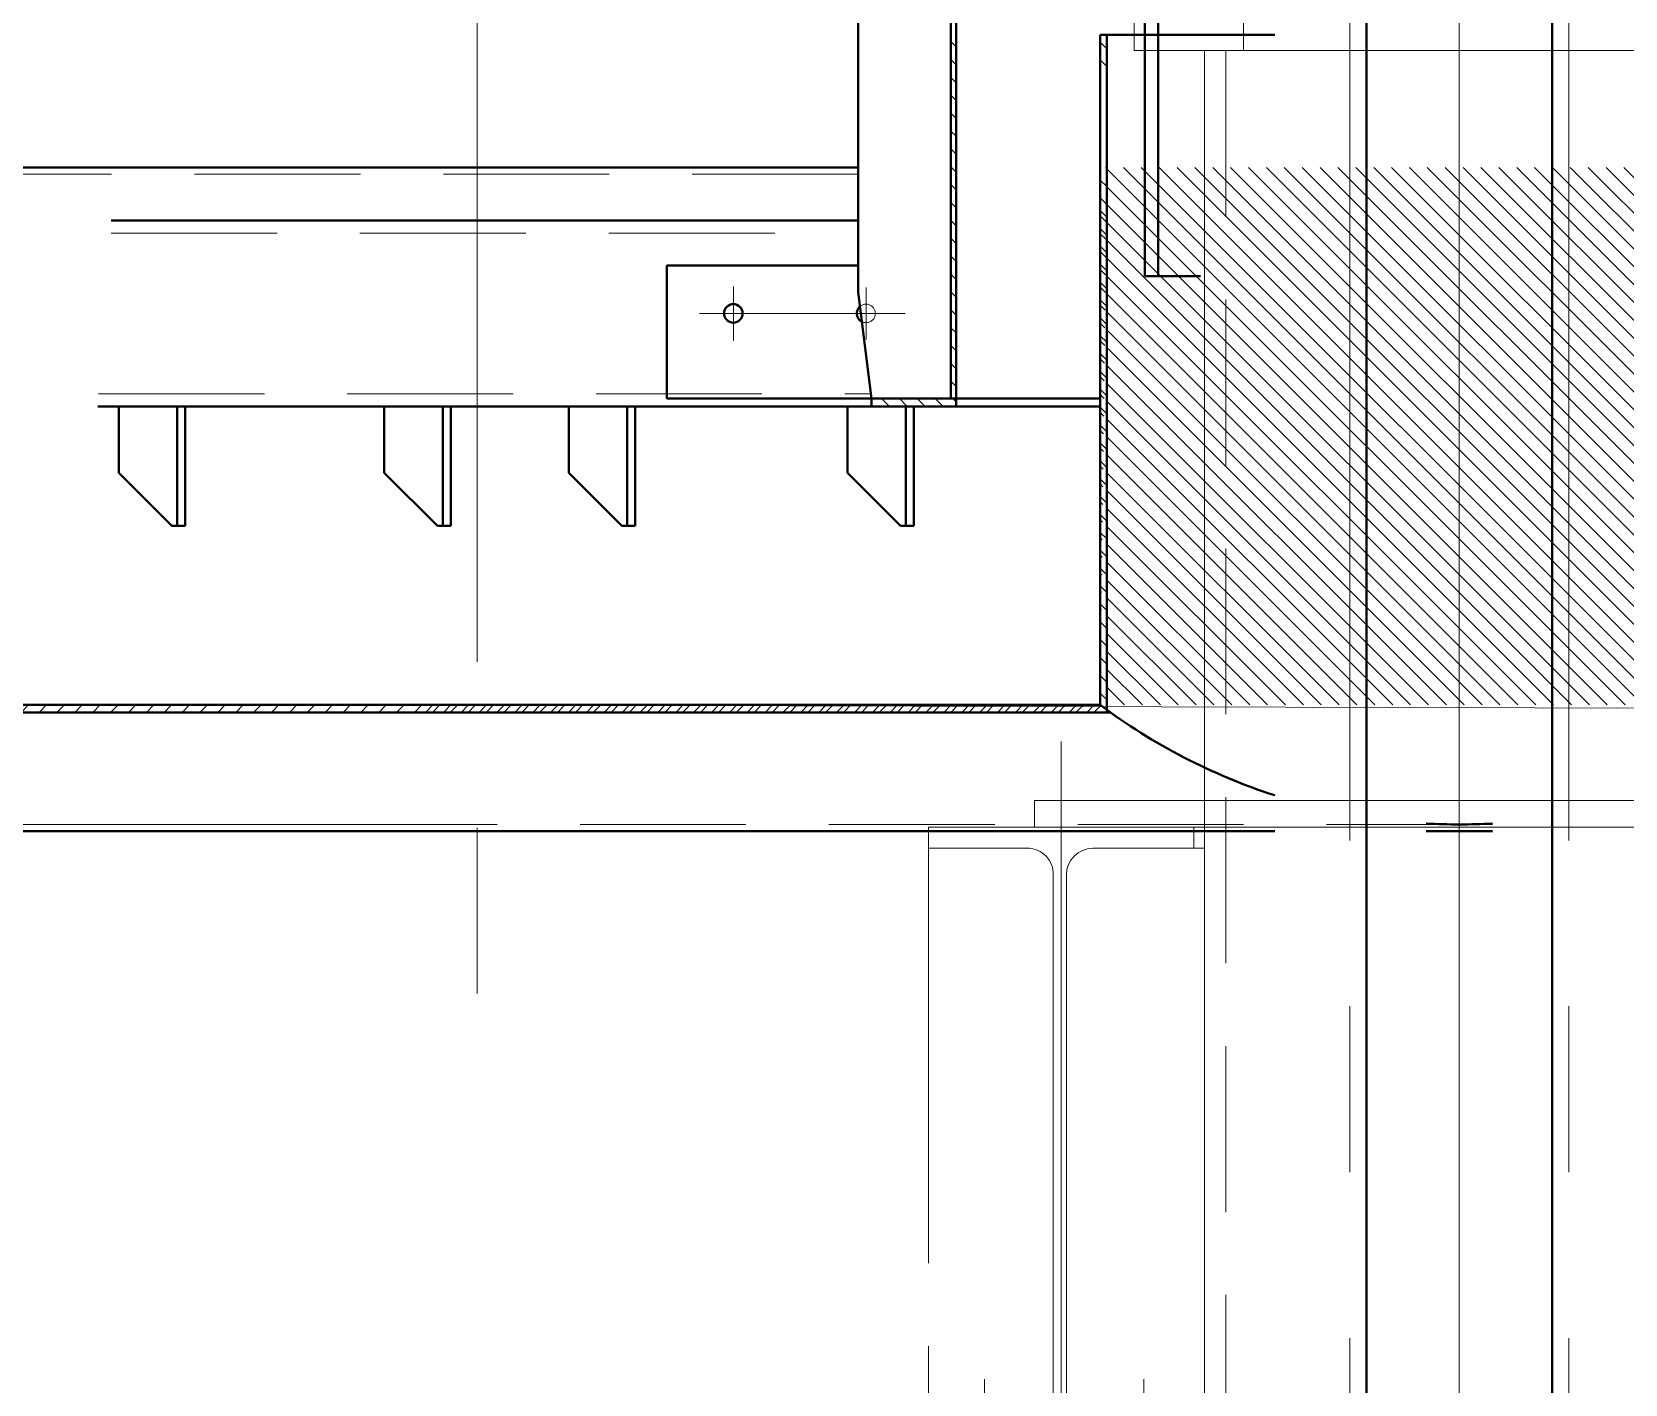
# Model space of a CAD drawing. Header units: millimetres. Extents: x 52110 to 400893, y -153728 to 31997.
# Drawn here: x 180162 to 181362, y -22699 to -21680 of the extents above; entities that cross this region are included whole.
import ezdxf

# ---------------------------------------------------------------- set-up
doc = ezdxf.new("R2010")
doc.units = ezdxf.units.MM
doc.header["$LTSCALE"] = 500
for name, pattern in [('CENTER', [2, 1.25, -0.25, 0.25, -0.25]), ('DASHED', [0.75, 0.5, -0.25]), ('DASHED2', [0.375, 0.25, -0.125]), ('HIDDEN', [0.375, 0.25, -0.125]), ('PHANTOM2', [1.25, 0.625, -0.125, 0.125, -0.125, 0.125, -0.125])]:
    doc.linetypes.add(name, pattern=pattern)
for name, color, linetype, lineweight in [('2D', 4, 'PHANTOM2', 20), ('SHI', 7, 'Continuous', 40), ('XI', 2, 'Continuous', 20), ('XU', 6, 'DASHED2', 20), ('ZHONG', 1, 'CENTER', 20)]:
    doc.layers.add(name, color=color, linetype=linetype, lineweight=lineweight)

# ---------------------------------------------------------------- blocks, each defined once
blk = doc.blocks.new('sl')
at = {"layer": 'SHI'}
for p, q in [((226963.7216843131, 76217.7017518262), (226963.7216843132, 74796.70173559953)), ((226656.7216703045, 76132.70173559948), (226656.7216703045, 75912.70173559948)), ((226666.7216703045, 76132.70173559948), (226666.7216703045, 75912.70173559948)), ((226823.7216843131, 76112.70173559953), (226823.7216843132, 74796.70173559948)), ((226656.7216703045, 75912.70173559948), (226698.7216843131, 75912.70173559948))]:
    blk.add_line(p, q, dxfattribs=at)
at = {"layer": 'ZHONG', "color": 1}
blk.add_line((226893.7216843132, 74157.09214290424), (226893.7216843131, 79539.70173559937), dxfattribs=at)
at = {"layer": 'ZHONG'}
blk.add_line((226893.7216843131, 75106.80599371796), (226893.7216843131, 79482.70173559779), dxfattribs=at)
at = {"layer": 'ZHONG', "linetype": 'CENTER'}
blk.add_line((226893.7216843133, 74728.41980021707), (226893.7216843133, 76301.80563320742), dxfattribs=at)
blk = doc.blocks.new('WAJ-24')
at = {"layer": 'SHI'}
for p, q in [((-42.15502645718584, -18.46354104485425), (-42.15502645718584, -22.46354104485431)), ((-42.15502645718584, -18.46354104485431), (1.844973542814387, -18.46354104485437)), ((-42.15502645718584, -22.46354104485431), (1.844973542814387, -22.46354104485431)), ((1.844973542814387, -18.46354104485425), (1.844973542814387, -22.46354104485431))]:
    blk.add_line(p, q, dxfattribs=at)
at = {"layer": 'ZHONG'}
blk.add_line((-20.15502645718561, -14.46354104485437), (-20.15502645718561, -26.46354104485425), dxfattribs=at)
blk = doc.blocks.new('梁双')
at = {"layer": '2D', "linetype": 'Continuous'}
for p, q in [((518497.2770429184, 489723.6614387977), (518497.2770429184, 489693.6614387977)), ((518987.2770429184, 489723.6614387977), (518497.2770429184, 489723.6614387977)), ((518987.2770429184, 489723.6614387977), (518987.2770429184, 489693.6614387977)), ((518987.2770429184, 489693.6614387978), (518497.2770429184, 489693.6614387977)), ((518550.2770429184, 489693.6614387977), (518550.2770429184, 489128.6614387978)), ((518934.2770429184, 489693.6614387977), (518934.2770429184, 489128.6614387978)), ((518742.2770429184, 489128.6614387976), (518422.2770429184, 489128.6614387977)), ((518422.2770429184, 489128.6614387978), (518422.2770429184, 489108.6614387978)), ((518550.2770429184, 489128.6614387978), (518550.2770429184, 488608.6614387977)), ((519061.2770429184, 489128.6614387978), (518742.2770429184, 489128.6614387976)), ((518934.2770429184, 489128.6614387978), (518934.2770429184, 488608.6614387977)), ((519061.2770429184, 489128.6614387978), (519061.2770429184, 489108.6614387978)), ((518342.2770824232, 489108.6614387977), (518342.2770824232, 489108.6614387977)), ((518342.2770824232, 489092.6614387977), (518342.2770824232, 489108.6614387977)), ((518342.2770824232, 489108.6614387977), (518742.2770429184, 489108.6614387977)), ((518342.2770824232, 489108.6614387977), (518542.2770824232, 489108.6614387977)), ((518542.2770824232, 489108.6614387977), (518542.2770824232, 489092.6614387977)), ((518542.2770824232, 489108.6614387977), (518547.2770429184, 489108.6614387977)), ((518742.2770429184, 489108.6614387978), (519142.2770824232, 489108.6614387977)), ((518937.2771219279, 489108.6614387977), (518942.2770824232, 489108.6614387977)), ((518942.2770824232, 489108.6614387977), (519142.2770824232, 489108.6614387977)), ((518942.2770824232, 489108.6614387977), (518942.2770824232, 489108.6614387977)), ((518942.2770824232, 489092.6614387977), (518942.2770824232, 489108.6614387977)), ((519142.2770824232, 489108.6614387977), (519142.2770824232, 489092.6614387977)), ((518342.2770824232, 489092.6614387977), (518417.2770824232, 489092.6614387977)), ((518342.2770824231, 489092.6614387978), (518418.3461824231, 489092.6614387978)), ((518550.2770429184, 489092.6614387977), (518466.2770824232, 489092.6614387977)), ((518934.2770429184, 489092.6614387977), (519016.2770824232, 489092.6614387977)), ((519142.2770824232, 489092.6614387977), (519067.2770824232, 489092.6614387977)), ((519142.2770824232, 489092.6614387977), (519068.3461824231, 489092.6614387978)), ((518436.2770824232, 489072.6614387977), (518436.2770824232, 488644.6614387977)), ((518446.2770824232, 489072.6614387977), (518446.2770824232, 488644.6614387977)), ((519036.2770824232, 489072.6614387977), (519036.2770824232, 488644.6614387977)), ((519046.2770824232, 489072.6614387977), (519046.2770824232, 488644.6614387977)), ((518342.2770824232, 488608.6614387977), (518342.2770824232, 488624.6614387977)), ((518342.2770824232, 488624.6614387977), (518417.2770824232, 488624.6614387977)), ((518342.2770824231, 488624.6614387977), (518418.3461824231, 488624.6614387978)), ((518466.2770824232, 488624.6614387977), (518550.2770429184, 488624.6614387977)), ((518542.2770824232, 488624.6614387977), (518542.2770824232, 488608.6614387977)), ((518934.2770429184, 488624.6614387977), (519016.2770824232, 488624.6614387977)), ((518942.2770824232, 488608.6614387977), (518942.2770824232, 488624.6614387977)), ((519067.2770824232, 488624.6614387977), (519142.2770824232, 488624.6614387977)), ((519068.3461824231, 488624.6614387978), (519142.2770824232, 488624.6614387977)), ((519142.2770824232, 488624.6614387977), (519142.2770824232, 488608.6614387977)), ((518342.2770824232, 488608.6614387977), (518542.2770824232, 488608.6614387977)), ((518342.2770824231, 488608.6614387977), (518742.2770429184, 488608.6614387977)), ((518347.2770429184, 488608.6614387977), (518347.2770429184, 488598.6614387977)), ((518742.2770429184, 488608.6614387977), (519142.2770824219, 488608.6614387977)), ((518937.2770429184, 488608.6614387977), (518942.2770824232, 488608.6614387977)), ((518965.3461824231, 488608.6614387977), (519142.2770824232, 488608.6614387977)), ((519137.2770429184, 488608.6614387977), (519137.2770429184, 488598.6614387977)), ((519142.2770824232, 488608.6614387977), (519142.2770824232, 488608.6614387977)), ((518342.2770429184, 488598.6614387977), (518342.2770429184, 488588.6614387977)), ((518342.2770824231, 488598.6614387977), (519142.2770824219, 488598.6614387977)), ((519142.2770429184, 488598.6614387977), (519142.2770429184, 488588.6614387977)), ((519142.2770824219, 488588.6614387977), (518342.2770824231, 488588.6614387977))]:
    blk.add_line(p, q, dxfattribs=at)
at = {"layer": '2D'}
for p, q in [((518342.2770824232, 489092.6614387977), (518342.2770824231, 488624.6614387977)), ((519142.2770824232, 489092.6614387977), (519142.277082422, 488624.6614387977)), ((518370.0850718023, 488662.4226434327), (518364.8889193797, 488659.4226434327)), ((518401.2619863387, 488662.4226434327), (518370.0850718023, 488662.4226434327)), ((518375.2735290705, 488672.70468159), (518373.6735290705, 488671.10468159)), ((518373.6735290705, 488671.10468159), (518397.6735290705, 488671.10468159)), ((518373.6735290705, 488662.4226434327), (518373.6735290705, 488671.10468159)), ((518396.0735290705, 488672.70468159), (518375.2735290705, 488672.70468159)), ((518375.2735290705, 488662.4226434327), (518375.2735290705, 488672.70468159)), ((518397.6735290705, 488671.10468159), (518396.0735290705, 488672.70468159)), ((518396.0735290705, 488662.4226434327), (518396.0735290705, 488672.70468159)), ((518397.6735290705, 488662.4226434327), (518397.6735290705, 488671.10468159)), ((518401.2619863387, 488662.4226434327), (518406.4581387613, 488659.4226434327)), ((518490.0850718026, 488662.4226434327), (518484.88891938, 488659.4226434327)), ((518490.0850718026, 488662.4226434327), (518521.261986339, 488662.4226434327)), ((518493.6735290708, 488671.10468159), (518495.2735290708, 488672.70468159)), ((518493.6735290708, 488662.4226434327), (518493.6735290708, 488671.10468159)), ((518517.6735290708, 488671.10468159), (518493.6735290708, 488671.10468159)), ((518495.2735290708, 488662.4226434327), (518495.2735290708, 488672.70468159)), ((518495.2735290708, 488672.70468159), (518516.0735290708, 488672.70468159)), ((518516.0735290708, 488662.4226434327), (518516.0735290708, 488672.70468159)), ((518516.0735290708, 488672.70468159), (518517.6735290708, 488671.10468159)), ((518517.6735290708, 488662.4226434327), (518517.6735290708, 488671.10468159)), ((518521.261986339, 488662.4226434327), (518526.4581387616, 488659.4226434327)), ((518970.1541718023, 488662.4226434327), (518964.9580193797, 488659.4226434327)), ((519001.3310863387, 488662.4226434327), (518970.1541718023, 488662.4226434327)), ((518975.3426290705, 488672.70468159), (518973.7426290705, 488671.10468159)), ((518973.7426290705, 488671.10468159), (518997.7426290705, 488671.10468159)), ((518973.7426290705, 488662.4226434327), (518973.7426290705, 488671.10468159)), ((518996.1426290705, 488672.70468159), (518975.3426290705, 488672.70468159)), ((518975.3426290705, 488662.4226434327), (518975.3426290705, 488672.70468159)), ((518997.7426290705, 488671.10468159), (518996.1426290705, 488672.70468159)), ((518996.1426290705, 488662.4226434327), (518996.1426290705, 488672.70468159)), ((518997.7426290705, 488662.4226434327), (518997.7426290705, 488671.10468159)), ((519001.3310863387, 488662.4226434327), (519006.5272387612, 488659.4226434327)), ((519090.1541718026, 488662.4226434327), (519084.95801938, 488659.4226434327)), ((519090.1541718026, 488662.4226434327), (519121.331086339, 488662.4226434327)), ((519093.7426290708, 488671.10468159), (519095.3426290707, 488672.70468159)), ((519093.7426290708, 488662.4226434327), (519093.7426290708, 488671.10468159)), ((519117.7426290708, 488671.10468159), (519093.7426290708, 488671.10468159)), ((519095.3426290707, 488662.4226434327), (519095.3426290707, 488672.70468159)), ((519095.3426290707, 488672.70468159), (519116.1426290708, 488672.70468159)), ((519116.1426290708, 488662.4226434327), (519116.1426290708, 488672.70468159)), ((519116.1426290708, 488672.70468159), (519117.7426290708, 488671.10468159)), ((519117.7426290708, 488662.4226434327), (519117.7426290708, 488671.10468159)), ((519121.331086339, 488662.4226434327), (519126.5272387615, 488659.4226434327)), ((518364.8889193797, 488659.4226434327), (518364.8889193797, 488653.6210270809)), ((518370.0850718024, 488650.6210270809), (518364.8889193798, 488653.6210270809)), ((518370.0850718023, 488650.4614387977), (518364.8889193797, 488647.4614387977)), ((518401.2619863388, 488650.6210270808), (518370.0850718024, 488650.6210270809)), ((518375.2812242251, 488659.4226434327), (518375.2812242252, 488653.4614387979)), ((518396.0658339159, 488659.4226434327), (518396.0658339159, 488653.4614387978)), ((518401.2619863388, 488650.6210270808), (518406.4581387613, 488653.6210270808)), ((518401.2619863387, 488650.4614387977), (518406.4581387613, 488647.4614387977)), ((518406.4581387613, 488659.4226434327), (518406.4581387613, 488653.6210270808)), ((518484.88891938, 488659.4226434327), (518484.88891938, 488653.6210270808)), ((518490.0850718025, 488650.6210270808), (518484.88891938, 488653.6210270808)), ((518490.0850718026, 488650.4614387977), (518484.88891938, 488647.4614387977)), ((518490.0850718025, 488650.6210270808), (518521.2619863389, 488650.6210270809)), ((518495.2812242254, 488659.4226434327), (518495.2812242254, 488653.4614387978)), ((518516.0658339162, 488659.4226434327), (518516.0658339161, 488653.4614387979)), ((518521.2619863389, 488650.6210270809), (518526.4581387615, 488653.6210270809)), ((518521.261986339, 488650.4614387977), (518526.4581387616, 488647.4614387977)), ((518526.4581387616, 488659.4226434327), (518526.4581387616, 488653.6210270809)), ((518964.9580193797, 488659.4226434327), (518964.9580193797, 488653.6210270809)), ((518970.1541718023, 488650.6210270809), (518964.9580193798, 488653.6210270809)), ((518970.1541718023, 488650.4614387977), (518964.9580193797, 488647.4614387977)), ((519001.3310863387, 488650.6210270808), (518970.1541718023, 488650.6210270809)), ((518975.3503242251, 488659.4226434327), (518975.3503242251, 488653.4614387979)), ((518996.1349339159, 488659.4226434327), (518996.1349339159, 488653.4614387978)), ((519001.3310863387, 488650.6210270808), (519006.5272387613, 488653.6210270808)), ((519001.3310863387, 488650.4614387977), (519006.5272387612, 488647.4614387977)), ((519006.5272387612, 488659.4226434327), (519006.5272387613, 488653.6210270808)), ((519084.95801938, 488659.4226434327), (519084.9580193799, 488653.6210270808)), ((519090.1541718025, 488650.6210270808), (519084.9580193799, 488653.6210270808)), ((519090.1541718026, 488650.4614387977), (519084.95801938, 488647.4614387977)), ((519090.1541718025, 488650.6210270808), (519121.3310863389, 488650.6210270809)), ((519095.3503242254, 488659.4226434327), (519095.3503242254, 488653.4614387978)), ((519116.1349339162, 488659.4226434327), (519116.1349339161, 488653.4614387979)), ((519121.3310863389, 488650.6210270809), (519126.5272387615, 488653.6210270809)), ((519121.331086339, 488650.4614387977), (519126.5272387615, 488647.4614387977)), ((519126.5272387615, 488659.4226434327), (519126.5272387615, 488653.6210270809)), ((518364.8889193797, 488647.4614387977), (518364.8889193797, 488631.6614387977)), ((518375.2812242251, 488647.4614387977), (518375.2812242251, 488631.6614387978)), ((518396.0658339159, 488647.4614387977), (518396.0658339159, 488631.6614387977)), ((518406.4581387613, 488647.4614387977), (518406.4581387613, 488631.6614387977)), ((518484.88891938, 488647.4614387977), (518484.88891938, 488631.6614387977)), ((518495.2812242254, 488647.4614387977), (518495.2812242254, 488631.6614387977)), ((518516.0658339162, 488647.4614387977), (518516.0658339162, 488631.6614387978)), ((518526.4581387616, 488647.4614387977), (518526.4581387616, 488631.6614387978)), ((518964.9580193797, 488647.4614387977), (518964.9580193797, 488631.6614387977)), ((518975.3503242251, 488647.4614387977), (518975.3503242251, 488631.6614387978)), ((518996.1349339159, 488647.4614387977), (518996.1349339159, 488631.6614387977)), ((519006.5272387612, 488647.4614387977), (519006.5272387612, 488631.6614387977)), ((519084.95801938, 488647.4614387977), (519084.95801938, 488631.6614387977)), ((519095.3503242254, 488647.4614387977), (519095.3503242254, 488631.6614387977)), ((519116.1349339162, 488647.4614387977), (519116.1349339162, 488631.6614387978)), ((519126.5272387615, 488647.4614387977), (519126.5272387615, 488631.6614387978)), ((518370.0850718023, 488628.6614387978), (518364.8889193797, 488631.6614387977)), ((518401.2619863387, 488628.6614387977), (518370.0850718023, 488628.6614387978)), ((518401.2619863387, 488628.6614387977), (518406.4581387613, 488631.6614387977)), ((518490.0850718026, 488628.6614387977), (518484.88891938, 488631.6614387977)), ((518490.0850718026, 488628.6614387977), (518521.261986339, 488628.6614387978)), ((518521.261986339, 488628.6614387978), (518526.4581387616, 488631.6614387978)), ((518970.1541718023, 488628.6614387978), (518964.9580193797, 488631.6614387977)), ((519001.3310863387, 488628.6614387977), (518970.1541718023, 488628.6614387978)), ((519001.3310863387, 488628.6614387977), (519006.5272387612, 488631.6614387977)), ((519090.1541718026, 488628.6614387977), (519084.95801938, 488631.6614387977)), ((519090.1541718026, 488628.6614387977), (519121.331086339, 488628.6614387978)), ((519121.331086339, 488628.6614387978), (519126.5272387615, 488631.6614387978)), ((518363.7834208779, 488551.6614387975), (518363.7834208779, 488563.6614387975)), ((518363.7834208779, 488563.6614387975), (518405.3526402596, 488563.6614387975)), ((518374.1757257234, 488551.6614387975), (518374.1757257234, 488563.6614387975)), ((518394.9603354142, 488551.6614387975), (518394.9603354142, 488563.6614387975)), ((518405.3526402596, 488551.6614387975), (518405.3526402596, 488563.6614387975)), ((518525.35264026, 488563.6614387975), (518483.7834208783, 488563.6614387975)), ((518483.7834208783, 488551.6614387975), (518483.7834208783, 488563.6614387975)), ((518494.1757257237, 488551.6614387975), (518494.1757257237, 488563.6614387975)), ((518514.9603354144, 488551.6614387975), (518514.9603354144, 488563.6614387975)), ((518525.35264026, 488551.6614387975), (518525.35264026, 488563.6614387975)), ((518963.8525208779, 488551.6614387975), (518963.8525208779, 488563.6614387975)), ((518963.8525208779, 488563.6614387975), (519005.4217402596, 488563.6614387975)), ((518974.2448257234, 488551.6614387975), (518974.2448257234, 488563.6614387975)), ((518995.0294354142, 488551.6614387975), (518995.0294354142, 488563.6614387975)), ((519005.4217402596, 488551.6614387975), (519005.4217402596, 488563.6614387975)), ((519125.4217402599, 488563.6614387975), (519083.8525208783, 488563.6614387975)), ((519083.8525208783, 488551.6614387975), (519083.8525208783, 488563.6614387975)), ((519094.2448257236, 488551.6614387975), (519094.2448257236, 488563.6614387975)), ((519115.0294354144, 488551.6614387975), (519115.0294354144, 488563.6614387975)), ((519125.4217402599, 488551.6614387975), (519125.4217402599, 488563.6614387975)), ((518368.9795733006, 488548.6614387975), (518363.7834208779, 488551.6614387975)), ((518368.9795733006, 488548.6614387975), (518400.1564878369, 488548.6614387975)), ((518400.1564878369, 488548.6614387975), (518405.3526402596, 488551.6614387975)), ((518488.979573301, 488548.6614387975), (518483.7834208783, 488551.6614387975)), ((518520.1564878373, 488548.6614387975), (518488.979573301, 488548.6614387975)), ((518520.1564878373, 488548.6614387975), (518525.35264026, 488551.6614387975)), ((518969.0486733006, 488548.6614387975), (518963.8525208779, 488551.6614387975)), ((518969.0486733006, 488548.6614387975), (519000.2255878369, 488548.6614387975)), ((519000.2255878369, 488548.6614387975), (519005.4217402596, 488551.6614387975)), ((519089.0486733009, 488548.6614387975), (519083.8525208783, 488551.6614387975)), ((519120.2255878372, 488548.6614387975), (519089.0486733009, 488548.6614387975)), ((519120.2255878372, 488548.6614387975), (519125.4217402599, 488551.6614387975))]:
    blk.add_line(p, q, dxfattribs=at)
at = {"layer": '2D', "linetype": 'Continuous'}
for centre, radius, start, end in [((518417.1273971878, 489073.4942378242), 19.16778544415551, 357.5098378148502, 89.55256075529047), ((518466.2770824232, 489072.6614387978), 20, 90, 180), ((519016.2770824232, 489072.6614387978), 20, 0, 90), ((519067.1336533536, 489071.7870393209), 20.87489222534869, 89.60632395525676, 177.5993139915095), ((518417.1273971878, 488643.8286397714), 19.16778544413688, 270.4474392447449, 2.490162185185203), ((518466.2770824232, 488644.6614387978), 20, 180, 270), ((519016.2770824232, 488644.6614387978), 20, 270, 0), ((519067.1336533536, 488645.5358382747), 20.87489222532923, 182.4006860085803, 270.3936760448331)]:
    blk.add_arc(centre, radius, start, end, dxfattribs=at)
at = {"layer": '2D'}
for centre, radius, start, end in [((518368.0526494313, 488652.9023846237), 9.734786514618387, 42.05082845128422, 77.94917155139832), ((518385.6735290705, 488642.9226434327), 19.50000000000811, 57.7957724931019, 122.2042275068981), ((518403.2944087097, 488652.9023846236), 9.734786514661497, 102.0508284488093, 137.9491715489235), ((518488.0526494316, 488652.9023846236), 9.734786514618387, 42.05082845128422, 77.94917155139832), ((518505.6735290708, 488642.9226434327), 19.50000000000811, 57.7957724931019, 122.2042275068981), ((518523.29440871, 488652.9023846237), 9.734786514661497, 102.0508284488093, 137.9491715489235), ((518968.1217494313, 488652.9023846237), 9.734786514618387, 42.05082845128422, 77.94917155139832), ((518985.7426290705, 488642.9226434327), 19.50000000000811, 57.7957724931019, 122.2042275068981), ((519003.3635087096, 488652.9023846236), 9.734786514661497, 102.0508284488093, 137.9491715489235), ((519088.1217494316, 488652.9023846236), 9.734786514618387, 42.05082845128422, 77.94917155139832), ((519105.7426290708, 488642.9226434327), 19.50000000000811, 57.7957724931019, 122.2042275068981), ((519123.3635087099, 488652.9023846237), 9.734786514661497, 102.0508284488093, 137.9491715489235), ((518368.0526494314, 488660.14128589), 9.734786514661497, 282.0508284488093, 317.9491715489234), ((518368.0526494313, 488640.9411799887), 9.734786514618387, 42.05082845128422, 77.94917155139832), ((518385.6735290706, 488670.1210270808), 19.50000000000811, 237.7957724931019, 302.2042275068981), ((518385.6735290705, 488630.9614387977), 19.50000000000811, 57.7957724931019, 122.2042275068981), ((518403.2944087097, 488660.1412858899), 9.734786514618387, 222.0508284512842, 257.9491715513983), ((518403.2944087097, 488640.9411799886), 9.734786514661497, 102.0508284488093, 137.9491715489235), ((518488.0526494316, 488660.1412858899), 9.734786514661497, 282.0508284488093, 317.9491715489234), ((518488.0526494316, 488640.9411799886), 9.734786514618387, 42.05082845128422, 77.94917155139832), ((518505.6735290707, 488670.1210270808), 19.50000000000811, 237.7957724931019, 302.2042275068981), ((518505.6735290708, 488630.9614387977), 19.50000000000811, 57.7957724931019, 122.2042275068981), ((518523.2944087099, 488660.14128589), 9.734786514618387, 222.0508284512842, 257.9491715513983), ((518523.29440871, 488640.9411799887), 9.734786514661497, 102.0508284488093, 137.9491715489235), ((518968.1217494314, 488660.14128589), 9.734786514661497, 282.0508284488093, 317.9491715489234), ((518968.1217494313, 488640.9411799887), 9.734786514618387, 42.05082845128422, 77.94917155139832), ((518985.7426290705, 488670.1210270808), 19.50000000000811, 237.7957724931019, 302.2042275068981), ((518985.7426290705, 488630.9614387977), 19.50000000000811, 57.7957724931019, 122.2042275068981), ((519003.3635087097, 488660.1412858899), 9.734786514618387, 222.0508284512842, 257.9491715513983), ((519003.3635087096, 488640.9411799886), 9.734786514661497, 102.0508284488093, 137.9491715489235), ((519088.1217494315, 488660.1412858899), 9.734786514661497, 282.0508284488093, 317.9491715489234), ((519088.1217494316, 488640.9411799886), 9.734786514618387, 42.05082845128422, 77.94917155139832), ((519105.7426290707, 488670.1210270808), 19.50000000000811, 237.7957724931019, 302.2042275068981), ((519105.7426290708, 488630.9614387977), 19.50000000000811, 57.7957724931019, 122.2042275068981), ((519123.3635087099, 488660.14128589), 9.734786514618387, 222.0508284512842, 257.9491715513983), ((519123.3635087099, 488640.9411799887), 9.734786514661497, 102.0508284488093, 137.9491715489235), ((518368.0526494313, 488638.1816976069), 9.734786514661497, 282.0508284488093, 317.9491715489234), ((518385.6735290705, 488648.1614387977), 19.50000000000811, 237.7957724931019, 302.2042275068981), ((518403.2944087097, 488638.1816976067), 9.734786514618387, 222.0508284512842, 257.9491715513983), ((518488.0526494316, 488638.1816976067), 9.734786514661497, 282.0508284488093, 317.9491715489234), ((518505.6735290708, 488648.1614387977), 19.50000000000811, 237.7957724931019, 302.2042275068981), ((518523.29440871, 488638.1816976069), 9.734786514618387, 222.0508284512842, 257.9491715513983), ((518968.1217494313, 488638.1816976069), 9.734786514661497, 282.0508284488093, 317.9491715489234), ((518985.7426290705, 488648.1614387977), 19.50000000000811, 237.7957724931019, 302.2042275068981), ((519003.3635087096, 488638.1816976067), 9.734786514618387, 222.0508284512842, 257.9491715513983), ((519088.1217494316, 488638.1816976067), 9.734786514661497, 282.0508284488093, 317.9491715489234), ((519105.7426290708, 488648.1614387977), 19.50000000000811, 237.7957724931019, 302.2042275068981), ((519123.3635087099, 488638.1816976069), 9.734786514618387, 222.0508284512842, 257.9491715513983), ((518366.9471509297, 488558.1816976066), 9.734786514661497, 282.0508284488093, 317.9491715489234), ((518384.5680305688, 488568.1614387975), 19.50000000000811, 237.7957724931019, 302.2042275068981), ((518402.188910208, 488558.1816976066), 9.734786514618387, 222.0508284512842, 257.9491715513983), ((518486.9471509299, 488558.1816976066), 9.734786514661497, 282.0508284488093, 317.9491715489234), ((518504.5680305691, 488568.1614387975), 19.50000000000811, 237.7957724931019, 302.2042275068981), ((518522.1889102082, 488558.1816976066), 9.734786514618387, 222.0508284512842, 257.9491715513983), ((518967.0162509296, 488558.1816976066), 9.734786514661497, 282.0508284488093, 317.9491715489234), ((518984.6371305688, 488568.1614387975), 19.50000000000811, 237.7957724931019, 302.2042275068981), ((519002.258010208, 488558.1816976066), 9.734786514618387, 222.0508284512842, 257.9491715513983), ((519087.0162509299, 488558.1816976066), 9.734786514661497, 282.0508284488093, 317.9491715489234), ((519104.637130569, 488568.1614387975), 19.50000000000811, 237.7957724931019, 302.2042275068981), ((519122.2580102082, 488558.1816976066), 9.734786514618387, 222.0508284512842, 257.9491715513983)]:
    blk.add_arc(centre, radius, start, end, dxfattribs=at)
at = {"layer": 'XU', "linetype": 'DASHED'}
for p, q in [((518579.7770429184, 489693.6614387977), (518579.7770429184, 489723.6614387977)), ((518904.7770429184, 489693.6614387977), (518904.7770429184, 489723.6614387977)), ((518550.2770429184, 488608.6614387977), (518550.2770429184, 488603.6614387977)), ((518934.2770429184, 488608.6614387977), (518934.2770429184, 488603.6614387975))]:
    blk.add_line(p, q, dxfattribs=at)
at = {"layer": 'XU', "linetype": 'DASHED2'}
for p, q in [((518566.2770429185, 489693.6614387977), (518566.2770429184, 488603.6614387977)), ((518918.2770429184, 489693.6614387978), (518918.2770429184, 488603.6614387975))]:
    blk.add_line(p, q, dxfattribs=at)
at = {"layer": 'XU', "linetype": 'HIDDEN'}
blk.add_line((518934.2770429184, 488603.6614387975), (518550.2770429184, 488603.6614387977), dxfattribs=at)
at = {"layer": 'ZHONG', "color": 1, "linetype": 'CENTER'}
for p, q in [((518742.2770429184, 489785.0678225166), (518742.2770429184, 488261.9097027422)), ((518659.7770429184, 489723.6614387977), (518659.7770429184, 488603.6614387976)), ((518824.7770429184, 489723.6614387977), (518824.7770429184, 488603.6614387976))]:
    blk.add_line(p, q, dxfattribs=at)
at = {"layer": 'ZHONG'}
for p, q in [((518442.3461824231, 489173.2511408094), (518442.3461824231, 488551.3822014066)), ((519042.3461824231, 489173.2511408094), (519042.3461824231, 488549.9427134386)), ((518384.5680305688, 488692.8273222081), (518384.5680305688, 488548.6235515652)), ((518504.5680305688, 488692.8273222081), (518504.5680305688, 488548.6235515652)), ((518504.5680305688, 488692.8273222081), (518504.5680305688, 488548.6235515652)), ((518984.6371305687, 488692.8273222081), (518984.6371305687, 488548.6235515652)), ((519104.6371305687, 488692.8273222081), (519104.6371305687, 488548.6235515652)), ((519104.6371305687, 488692.8273222081), (519104.6371305688, 488548.6235515652)), ((518384.5680305687, 488677.5820578735), (518384.5680305687, 488630.6614387978)), ((518384.5680305687, 488677.5820578733), (518384.5680305687, 488630.6614387977)), ((518504.5680305689, 488677.5820578733), (518504.5680305689, 488630.6614387977)), ((518504.5680305689, 488677.5820578735), (518504.5680305689, 488630.6614387978)), ((518984.6371305686, 488677.5820578735), (518984.6371305686, 488630.6614387978)), ((518984.6371305686, 488677.5820578733), (518984.6371305686, 488630.6614387977)), ((519104.6371305689, 488677.5820578733), (519104.6371305689, 488630.6614387977)), ((519104.6371305689, 488677.5820578735), (519104.6371305689, 488630.6614387978)), ((518384.5680305687, 488648.6496876085), (518384.5680305687, 488542.4189830647)), ((518984.6371305686, 488648.6496876085), (518984.6371305686, 488542.4189830647)), ((518384.5680305687, 488535.6787794949), (518384.5680305687, 488613.6614387977)), ((518504.5680305689, 488535.6787794949), (518504.5680305689, 488613.6614387977)), ((518984.6371305686, 488535.6787794949), (518984.6371305686, 488613.6614387977)), ((519104.6371305689, 488535.6787794949), (519104.6371305689, 488613.6614387977))]:
    blk.add_line(p, q, dxfattribs=at)
at = {"layer": 'ZHONG', "linetype": 'CENTER'}
for p, q in [((518384.5680305688, 488677.5820578735), (518384.5680305688, 488630.6614387978)), ((518504.5680305688, 488677.5820578735), (518504.5680305688, 488630.6614387978)), ((518984.6371305687, 488677.5820578735), (518984.6371305687, 488630.6614387978)), ((519104.6371305688, 488677.5820578735), (519104.6371305688, 488630.6614387978)), ((518384.5680305688, 488648.6496876085), (518384.5680305688, 488542.4189830647)), ((518984.6371305687, 488648.6496876085), (518984.6371305687, 488542.4189830647))]:
    blk.add_line(p, q, dxfattribs=at)
at = {"layer": '2D', "xscale": -1}
for p in [(518364.4130041114, 488647.1249798426), (518964.4821041113, 488647.1249798426)]:
    blk.add_blockref('WAJ-24', p, dxfattribs=at)
at = {"layer": '2D'}
for p in [(518524.7230570262, 488647.1249798426), (519124.7921570262, 488647.1249798426)]:
    blk.add_blockref('WAJ-24', p, dxfattribs=at)
blk = doc.blocks.new('LDJXKJ')
at = {"layer": 'SHI', "color": 3}
blk.add_blockref('梁双', (-384587.7104550012, -427019.9169393311), dxfattribs=at)
blk = doc.blocks.new('SFC43')
at = {"layer": 'XI'}
h = blk.add_hatch(dxfattribs=at)
h.set_pattern_fill('ANSI31', color=256, scale=3, angle=90, style=0)
h.set_pattern_definition([(135.0000000005896, (177781.209196713, 94733.53519191177), (-6.735192090796772, -6.735192090804048), [])])
edge = h.paths.add_edge_path()
edge.add_arc((174671.2091967132, 90909.82664806957), 451.501388888896, 306.0179061217667, 306.8063416026681)
edge.add_arc((174671.2091967132, 90909.82664806957), 451.5013888888856, 233.1936583973313, 233.9820938782419)
edge.add_line((174405.7091967133, 90544.63730790667), (174405.7091967133, 90953.32525918067))
edge.add_line((174400.7091967133, 90548.32525918065), (174400.7091967133, 90953.32525918065))
edge.add_line((174936.7091967133, 90544.63730790673), (174936.7091967133, 90953.32525918067))
edge.add_line((174941.7091967133, 90548.32525918071), (174941.7091967133, 90953.32525918065))
h = blk.add_hatch(dxfattribs=at)
h.set_pattern_fill('ANSI31', color=256, scale=3, style=0)
h.set_pattern_definition([(44.99999999941044, (177781.209196713, 92236.05893673506), (-6.735192090796772, 6.735192090804048), [])])
edge = h.paths.add_edge_path()
edge.add_line((177771.209196713, 90548.32525918065), (177771.209196713, 90542.7350892369))
edge.add_line((177771.209196713, 90542.7350892369), (177181.3013283066, 90542.7350892369))
edge.add_arc((176991.2091967132, 90714.57525918062), 256.2499999999845, 317.8869355487022, 319.5502811383454)
edge.add_line((177186.2091967132, 90548.32525918065), (177771.209196713, 90548.32525918065))
edge = h.paths.add_edge_path()
edge.add_line((173181.209196713, 90548.32525918065), (173181.209196713, 90542.7350892369))
edge.add_line((173181.209196713, 90542.7350892369), (174408.3455598168, 90542.7350892369))
edge.add_arc((174671.2091967132, 90909.82664806957), 451.5013888888959, 233.193658397331, 234.39464547337332, ccw=False)
edge.add_line((174400.7091967133, 90548.32525918065), (173181.209196713, 90548.32525918065))
edge = h.paths.add_edge_path()
edge.add_arc((174671.2091967132, 90909.82664806957), 451.5013888888959, 305.6053545266267, 306.8063416026689)
edge.add_line((174941.7091967132, 90548.32525918065), (176796.2091967132, 90548.32525918065))
edge.add_arc((176991.2091967132, 90714.57525918062), 256.2499999999639, 220.4497188616546, 222.1130644512978)
edge.add_line((176801.1170651198, 90542.7350892369), (174934.0728336096, 90542.7350892369))
at = {"layer": 'SHI'}
for p, q in [((174218.209196714, 90859.32525918083), (174218.209196714, 91576.32525918065)), ((174288.2091967152, 90779.32525918065), (174288.2091967152, 91576.32525918065)), ((174292.2091967152, 90779.32525918065), (174292.2091967152, 91576.32525918065)), ((174400.7091967133, 91053.32525918065), (174532.209196711, 91053.32525918065)), ((174400.7091967133, 90548.32525918065), (174400.7091967133, 91053.32525918065)), ((174400.7091967133, 91053.32525918065), (174532.209196711, 91053.32525918065)), ((174400.7091967133, 90548.32525918065), (174400.7091967133, 91053.32525918065)), ((174405.7091967133, 90544.63730790667), (174405.7091967133, 91053.32525918065)), ((174405.7091967133, 90544.63730790667), (174405.7091967133, 91053.32525918065)), ((174218.2091967128, 90953.32525918065), (172371.1610097005, 90953.32525918068)), ((174218.2091967128, 90953.32525918065), (172371.1610097005, 90953.32525918068)), ((173655.3653552569, 90913.32525918068), (174218.209196714, 90913.32525918065)), ((174218.2091967139, 90879.32525918065), (174074.2091967149, 90879.32525918065)), ((174074.2091967149, 90879.32525918065), (174074.2091967149, 90779.32525918065)), ((174218.209196714, 90859.32525918065), (174228.209196714, 90779.32525918065)), ((174074.2091967149, 90779.32525918065), (174228.209196714, 90779.32525918065)), ((174228.209196714, 90779.32525918065), (174228.209196714, 90773.32525918065)), ((174400.7091967133, 90779.32525918065), (174228.209196714, 90779.32525918065)), ((174292.2091967152, 90779.32525918065), (174292.2091967152, 90773.32525918065)), ((173645.3653552569, 90773.32525918112), (174228.209196714, 90773.32525918065)), ((173661.2091967145, 90773.32525918065), (173711.2091967145, 90773.32525918065)), ((173661.2091967145, 90723.32525918065), (173661.2091967145, 90773.32525918065)), ((173705.2091967145, 90773.32525918065), (173705.2091967145, 90683.32525918065)), ((173711.2091967145, 90773.32525918065), (173711.2091967145, 90683.32525918065)), ((173861.2091967145, 90773.32525918065), (173911.2091967145, 90773.32525918065)), ((173861.2091967145, 90723.32525918065), (173861.2091967145, 90773.32525918065)), ((173905.2091967145, 90773.32525918065), (173905.2091967145, 90683.32525918065)), ((173911.2091967145, 90773.32525918065), (173911.2091967145, 90683.32525918065)), ((174000.2091967129, 90773.32525918068), (174050.2091967129, 90773.32525918068)), ((174000.2091967129, 90723.32525918068), (174000.2091967129, 90773.32525918068)), ((174044.2091967129, 90773.32525918068), (174044.2091967129, 90683.32525918068)), ((174050.2091967129, 90773.32525918068), (174050.2091967129, 90683.32525918068)), ((174210.2091967129, 90773.32525918068), (174260.2091967129, 90773.32525918068)), ((174210.2091967129, 90723.32525918068), (174210.2091967129, 90773.32525918068)), ((174400.7091967133, 90773.32525918065), (174228.209196714, 90773.32525918065)), ((174254.2091967129, 90773.32525918068), (174254.2091967129, 90683.32525918068)), ((174260.2091967129, 90773.32525918068), (174260.2091967129, 90683.32525918068)), ((173701.2091967145, 90683.32525918065), (173661.2091967145, 90723.32525918065)), ((173901.2091967145, 90683.32525918065), (173861.2091967145, 90723.32525918065)), ((174040.2091967129, 90683.32525918068), (174000.2091967129, 90723.32525918068)), ((174250.2091967129, 90683.32525918068), (174210.2091967129, 90723.32525918068)), ((173711.2091967145, 90683.32525918065), (173701.2091967145, 90683.32525918065)), ((173911.2091967145, 90683.32525918065), (173901.2091967145, 90683.32525918065)), ((174050.2091967129, 90683.32525918068), (174040.2091967129, 90683.32525918068)), ((174260.2091967129, 90683.32525918068), (174250.2091967129, 90683.32525918068)), ((173736.2091967142, 90548.32525918068), (171316.2091967131, 90548.32525918126)), ((174400.7091967133, 90548.32525918065), (172371.1610097005, 90548.32525918068)), ((174400.7091967133, 90548.32525918065), (172371.1610097005, 90548.32525918068)), ((173741.1170651209, 90542.73508923693), (171311.3013283064, 90542.73508923751)), ((174408.3455598168, 90542.7350892369), (172371.1610097005, 90542.73508923693)), ((174408.3455598168, 90542.7350892369), (172371.1610097005, 90542.73508923693)), ((173861.2091827059, 90453.32525918068), (171191.2091827049, 90453.32525918126)), ((174532.2091967111, 90453.32525918065), (172371.1610097005, 90453.32525918068)), ((174532.2091967111, 90453.32525918065), (172371.1610097005, 90453.32525918068)), ((174696.2091967109, 90453.32525918065), (174646.2091967112, 90453.32525918065)), ((174696.2091967109, 90453.32525918065), (174646.2091967112, 90453.32525918065))]:
    blk.add_line(p, q, dxfattribs=at)
blk.add_circle((174124.2091967009, 90843.32525918062), 7, dxfattribs=at)
for centre, radius, start, end in [((174224.2091967009, 90843.32525918062), 6.999999999997946, 131.6674147054698, 242.5826179913218), ((174671.2091967132, 90909.82664806957), 451.5013888888914, 233.1936583973278, 252.0695842603506), ((174671.2091967132, 90909.82664806957), 451.5013888888914, 233.1936583973278, 252.0695842603506), ((174671.2091967132, 90909.82664806957), 451.5013888888914, 266.8258626194973, 273.1741373799824), ((174671.2091967132, 90909.82664806957), 451.5013888888914, 266.8258626194973, 273.1741373799824)]:
    blk.add_arc(centre, radius, start, end, dxfattribs=at)
at = {"layer": 'XI'}
for p, q in [((174292.2091967152, 91044.10844190352), (174288.2091967152, 91048.10844190355)), ((174405.7091967133, 91042.79080729841), (174400.7091967132, 91047.7908072985)), ((174292.2091967152, 91030.63805772195), (174288.2091967152, 91034.63805772195)), ((174405.7091967133, 91029.32042311682), (174400.709196713, 91034.32042311708)), ((174292.2091967152, 91017.16767354036), (174288.2091967152, 91021.16767354036)), ((174292.2091967152, 91003.69728935877), (174288.2091967152, 91007.69728935877)), ((174292.2091967152, 90990.22690517717), (174288.2091967152, 90994.22690517714)), ((174292.2091967152, 90976.75652099555), (174288.2091967152, 90980.75652099558)), ((174292.2091967152, 90963.28613681399), (174288.2091967152, 90967.28613681399)), ((174292.2091967152, 90949.81575263239), (174288.2091967152, 90953.81575263239)), ((174292.2091967152, 90936.3453684508), (174288.2091967152, 90940.3453684508)), ((174292.2091967152, 90922.8749842692), (174288.2091967152, 90926.8749842692)), ((174405.7091967133, 90915.8500389352), (174400.7091967129, 90920.8500389356)), ((174292.2091967152, 90909.40460008761), (174288.2091967152, 90913.40460008761)), ((174292.2091967152, 90895.93421590602), (174288.2091967152, 90899.93421590602)), ((174405.7091967133, 90902.3796547536), (174400.7091967127, 90907.37965475419)), ((174292.2091967152, 90882.46383172442), (174288.2091967152, 90886.46383172442)), ((174405.7091967133, 90888.90927057201), (174400.7091967125, 90893.90927057277)), ((174292.2091967152, 90868.99344754283), (174288.2091967152, 90872.99344754283)), ((174405.7091967133, 90875.43888639042), (174400.7091967124, 90880.43888639132)), ((174405.7091967133, 90861.9685022088), (174400.7091967122, 90866.9685022099)), ((174292.2091967152, 90855.52306336124), (174288.2091967152, 90859.52306336124)), ((174405.7091967133, 90848.49811802723), (174400.709196712, 90853.49811802845)), ((174292.2091967152, 90842.05267917964), (174288.2091967152, 90846.05267917964)), ((174405.7091967133, 90835.0277338456), (174400.7091967118, 90840.02773384703)), ((174292.2091967152, 90828.58229499805), (174288.2091967152, 90832.58229499805)), ((174405.7091967133, 90821.55734966401), (174400.7091967117, 90826.55734966559)), ((174292.2091967152, 90815.11191081646), (174288.2091967152, 90819.11191081646)), ((174405.7091967133, 90808.08696548239), (174400.7091967115, 90813.08696548417)), ((174292.2091967152, 90801.64152663486), (174288.2091967152, 90805.64152663486)), ((174292.2091967152, 90788.17114245327), (174288.2091967152, 90792.17114245327)), ((174405.7091967133, 90794.6165813008), (174400.7091967113, 90799.61658130272)), ((174241.8374219871, 90773.32525918065), (174235.8374219871, 90779.32525918065)), ((174255.3078061687, 90773.32525918062), (174249.3078061687, 90779.32525918068)), ((174268.7781903503, 90773.32525918062), (174262.7781903503, 90779.32525918065)), ((174282.2485745319, 90773.32525918065), (174276.2485745319, 90779.32525918068)), ((174292.2091967152, 90776.83502117894), (174289.7189587135, 90779.32525918065)), ((174405.7091967133, 90781.1461971192), (174400.7091967112, 90786.14619712127)), ((174228.3670378055, 90773.32525918065), (174228.209196714, 90773.48310027213)), ((174405.7091967133, 90767.67581293761), (174400.709196711, 90772.67581293985)), ((174405.7091967133, 90754.20542875599), (174400.7091967108, 90759.20542875843)), ((174405.7091967133, 90740.7350445744), (174400.7091967107, 90745.73504457698)), ((174405.7091967133, 90727.2646603928), (174400.7091967105, 90732.26466039557)), ((174405.7091967133, 90713.7942762112), (174400.7091967103, 90718.79427621415)), ((174405.7091967133, 90700.32389202958), (174400.7091967102, 90705.3238920327)), ((174405.7091967133, 90686.85350784799), (174400.70919671, 90691.85350785125)), ((174405.7091967133, 90673.3831236664), (174400.7091967099, 90678.3831236698)), ((174405.7091967133, 90659.9127394848), (174400.7091967097, 90664.91273948838)), ((174405.7091967133, 90646.44235530321), (174400.7091967095, 90651.44235530696)), ((174405.7091967133, 90632.97197112159), (174400.7091967093, 90637.97197112555)), ((174405.7091967133, 90619.50158694), (174400.7091967092, 90624.5015869441)), ((174405.7091967133, 90606.0312027584), (174400.709196709, 90611.03120276265)), ((174405.7091967133, 90592.56081857678), (174400.7091967089, 90597.5608185812)), ((174405.7091967133, 90579.09043439518), (174400.7091967087, 90584.09043439978)), ((174405.7091967133, 90565.62005021359), (174400.7091967085, 90570.62005021833)), ((175998.7423434337, 90542.73508923693), (173884.3325133786, 90548.3252591828)), ((173892.2127276142, 90542.7350892369), (173897.8028975602, 90548.32525918286)), ((173905.6831117958, 90542.7350892369), (173911.2732817419, 90548.32525918292)), ((173919.1534959775, 90542.7350892369), (173924.7436659235, 90548.32525918295)), ((173932.623880159, 90542.7350892369), (173938.2140501051, 90548.32525918298)), ((173946.0942643406, 90542.7350892369), (173951.6844342868, 90548.32525918304)), ((173959.5646485222, 90542.7350892369), (173965.1548184684, 90548.3252591831)), ((173973.0350327038, 90542.7350892369), (173978.6252026501, 90548.32525918313)), ((173986.5054168855, 90542.7350892369), (173992.0955868317, 90548.32525918316)), ((173999.975801067, 90542.7350892369), (174005.5659710133, 90548.32525918318)), ((174013.4461852486, 90542.7350892369), (174019.036355195, 90548.32525918324)), ((174026.9165694302, 90542.7350892369), (174032.5067393766, 90548.32525918327)), ((174040.3869536119, 90542.7350892369), (174045.9771235583, 90548.32525918333)), ((174053.8573377935, 90542.7350892369), (174059.4475077399, 90548.32525918336)), ((174067.327721975, 90542.7350892369), (174072.9178919216, 90548.32525918342)), ((174080.7981061566, 90542.7350892369), (174086.3882761032, 90548.32525918345)), ((174094.2684903382, 90542.73508923687), (174099.8586602849, 90548.3252591835)), ((174107.7388745198, 90542.7350892369), (174113.3290444665, 90548.32525918353)), ((174121.2092587014, 90542.7350892369), (174126.7994286481, 90548.32525918359)), ((174134.679642883, 90542.7350892369), (174140.2698128298, 90548.32525918365)), ((174148.1500270646, 90542.73508923687), (174153.7401970114, 90548.32525918365)), ((174161.6204112462, 90542.7350892369), (174167.210581193, 90548.32525918371)), ((174175.0907954279, 90542.73508923687), (174180.6809653747, 90548.32525918374)), ((174188.5611796094, 90542.7350892369), (174194.1513495563, 90548.3252591838)), ((174202.0315637911, 90542.7350892369), (174207.621733738, 90548.32525918382)), ((174215.5019479727, 90542.7350892369), (174221.0921179196, 90548.32525918388)), ((174228.9723321543, 90542.7350892369), (174234.5625021013, 90548.32525918391)), ((174242.4427163358, 90542.7350892369), (174248.0328862829, 90548.32525918394)), ((174255.9131005174, 90542.7350892369), (174261.5032704645, 90548.32525918397)), ((174269.3834846991, 90542.7350892369), (174274.9736546462, 90548.32525918403)), ((174282.8538688807, 90542.7350892369), (174288.4440388278, 90548.32525918409)), ((174296.3242530623, 90542.7350892369), (174301.9144230095, 90548.32525918412)), ((174309.7946372438, 90542.7350892369), (174315.3848071911, 90548.32525918414)), ((174323.2650214255, 90542.7350892369), (174328.8551913728, 90548.3252591842)), ((174336.7354056071, 90542.7350892369), (174342.3255755544, 90548.32525918423)), ((174350.2057897887, 90542.7350892369), (174355.795959736, 90548.32525918429)), ((174363.6761739703, 90542.7350892369), (174369.2663439177, 90548.32525918432)), ((174377.1465581519, 90542.7350892369), (174382.7367280993, 90548.32525918438)), ((174390.6169423335, 90542.7350892369), (174396.207112281, 90548.3252591844)), ((174405.7091967133, 90552.149666032), (174400.7091967083, 90557.14966603692)), ((174404.0873265151, 90542.7350892369), (174405.8724716105, 90544.52023433233))]:
    blk.add_line(p, q, dxfattribs=at)
at = {"layer": 'XU'}
for p, q in [((174218.2091967128, 90948.32525918065), (172371.1610097005, 90948.32525918068)), ((174218.2091967128, 90948.32525918065), (172371.1610097005, 90948.32525918068)), ((173655.3653552569, 90903.82525918068), (174218.209196714, 90903.82525918065)), ((173645.8028552569, 90782.82525918068), (174227.771696714, 90782.82525918065)), ((173861.2091827059, 90458.32525918068), (171191.2091827049, 90458.32525918126)), ((174696.2091967109, 90458.32525918065), (172371.1610097005, 90458.32525918068)), ((174696.2091967109, 90458.32525918065), (172371.1610097005, 90458.32525918068))]:
    blk.add_line(p, q, dxfattribs=at)
blk.add_arc((174224.2091967009, 90843.32525918062), 7.000000000000711, 242.5826179913218, 131.6674147054698, dxfattribs=at)
at = {"layer": 'ZHONG'}
for p, q in [((173931.2091967141, 91205.82525918074), (173931.2091967141, 90205.82525918074)), ((174124.2091967009, 90863.6023336181), (174124.2091967009, 90823.04818474318)), ((174224.2091967009, 90862.90708548683), (174224.2091967009, 90823.74343287444)), ((174253.6359014511, 90843.32525918062), (174098.8063832561, 90843.32525918062))]:
    blk.add_line(p, q, dxfattribs=at)

msp = doc.modelspace()

# ---------------------------------------------------------------- block references
at = {"layer": 'SHI'}
for name, p in [('sl', (-45656.31305498576, -97777.14639538294)), ('SFC43', (6566.199432613823, -112735.7765700804)), ('LDJXKJ', (47082.84204140981, -84368.20278913861))]:
    msp.add_blockref(name, p, dxfattribs=at)

doc.saveas('drawing.dxf')
